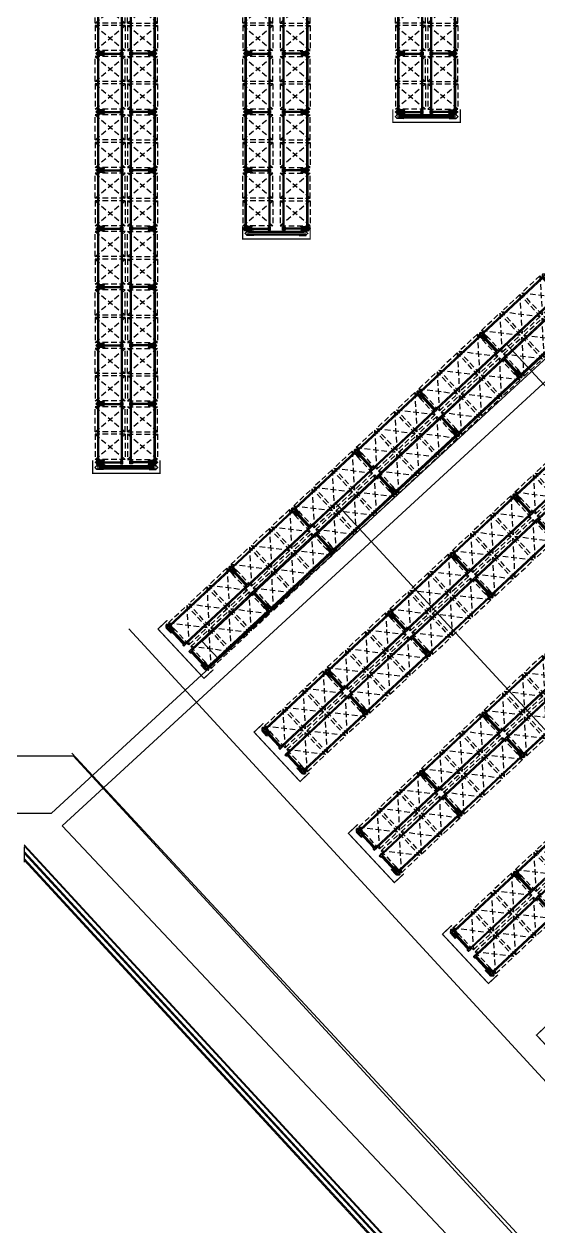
# Model space of a CAD drawing. Header units: millimetres. Extents: x 13 to 166, y 58 to 179.
# Drawn here: x 74.04 to 94.6, y 84.66 to 132.69 of the extents above; entities that cross this region are included whole.
import ezdxf

# ---------------------------------------------------------------- set-up
doc = ezdxf.new("R2010")
doc.units = ezdxf.units.MM
for name, pattern in [('12_13_14_SB-E17-AR-A01_A02_A03-A$0$DASHED2', [0.375, 0.25, -0.125]), ('DASHED', [817.52, 545.02, -272.5]), ('IRI-OCASA-Layout R 9$0$HIDDEN', [0.375, 0.25, -0.125])]:
    doc.linetypes.add(name, pattern=pattern)
doc.layers.add('Rack Mecalux 3300mm (MVA-VLZ)', color=5, linetype='Continuous')
doc.layers.add('Rack Tecnorack 2300 mm Munster', color=1, linetype='Continuous')

# ---------------------------------------------------------------- blocks, each defined once
blk = doc.blocks.new('Rack 2300mm')
at = {"color": 253, "linetype": '12_13_14_SB-E17-AR-A01_A02_A03-A$0$DASHED2', "ltscale": 0.9}
for p, q in [((3091.030463, 1795.733714), (3090.030463, 1795.733714)), ((3090.030463, 1794.533714), (3091.030463, 1795.733714)), ((3091.030463, 1794.533714), (3090.030463, 1795.733714)), ((3090.030463, 1795.733714), (3090.030463, 1794.533714)), ((3091.030463, 1795.733714), (3091.030463, 1794.533714)), ((3091.131355, 1795.733714), (3091.131355, 1794.533714)), ((3091.131355, 1795.733714), (3092.131355, 1795.733714)), ((3092.131355, 1794.533714), (3091.131355, 1795.733714)), ((3091.131355, 1794.533714), (3092.131355, 1795.733714)), ((3092.131355, 1795.733714), (3092.131355, 1794.533714)), ((3091.030463, 1794.533714), (3090.030463, 1794.533714)), ((3091.131355, 1794.533714), (3092.131355, 1794.533714))]:
    blk.add_line(p, q, dxfattribs=at)
at = {"color": 252}
for p, q in [((3089.894409, 1794.685928), (3089.894409, 1795.581501)), ((3089.914409, 1794.685928), (3089.914409, 1795.581501)), ((3089.934409, 1795.567108), (3089.914409, 1795.567108)), ((3089.934409, 1794.685928), (3089.934409, 1795.581501)), ((3092.199909, 1795.632714), (3089.961909, 1795.632714)), ((3092.194909, 1795.587714), (3089.966909, 1795.587714)), ((3092.227409, 1794.685928), (3092.227409, 1795.581501)), ((3092.247409, 1794.685928), (3092.247409, 1795.581501)), ((3092.247409, 1795.567108), (3092.267409, 1795.567108)), ((3092.267409, 1794.685928), (3092.267409, 1795.581501)), ((3089.914409, 1794.700321), (3089.894409, 1794.700321)), ((3092.227409, 1794.700321), (3092.247409, 1794.700321)), ((3092.199909, 1794.634714), (3089.961909, 1794.634714)), ((3092.194909, 1794.679714), (3089.966909, 1794.679714))]:
    blk.add_line(p, q, dxfattribs=at)
for points in [[(3089.894409, 1795.542714), (3089.854409, 1795.542714), (3089.854409, 1795.642714), (3089.974409, 1795.642714), (3089.974409, 1795.542714), (3089.934409, 1795.542714)], [(3092.267409, 1795.542714), (3092.307409, 1795.542714), (3092.307409, 1795.642714), (3092.187409, 1795.642714), (3092.187409, 1795.542714), (3092.227409, 1795.542714)], [(3089.914409, 1795.581501), (3089.894409, 1795.581501)], [(3089.914409, 1795.581501), (3089.934409, 1795.581501)], [(3092.247409, 1795.581501), (3092.227409, 1795.581501)], [(3092.247409, 1795.581501), (3092.267409, 1795.581501)], [(3089.894409, 1794.724714), (3089.854409, 1794.724714), (3089.854409, 1794.624714), (3089.974409, 1794.624714), (3089.974409, 1794.724714), (3089.934409, 1794.724714)], [(3089.914409, 1794.685928), (3089.894409, 1794.685928)], [(3089.914409, 1794.685928), (3089.934409, 1794.685928)], [(3092.267409, 1794.724714), (3092.307409, 1794.724714), (3092.307409, 1794.624714), (3092.187409, 1794.624714), (3092.187409, 1794.724714), (3092.227409, 1794.724714)], [(3092.247409, 1794.685928), (3092.227409, 1794.685928)], [(3092.247409, 1794.685928), (3092.267409, 1794.685928)]]:
    blk.add_lwpolyline(points, dxfattribs=at)
for points in [[(3089.870749, 1795.572714), (3089.875079, 1795.570214), (3089.875079, 1795.565214), (3089.870749, 1795.562714), (3089.866419, 1795.565214), (3089.866419, 1795.570214)], [(3089.958069, 1795.562714), (3089.9624, 1795.565214), (3089.9624, 1795.570214), (3089.958069, 1795.572714), (3089.953739, 1795.570214), (3089.953739, 1795.565214)], [(3092.203749, 1795.562714), (3092.199419, 1795.565214), (3092.199419, 1795.570214), (3092.203749, 1795.572714), (3092.208079, 1795.570214), (3092.208079, 1795.565214)], [(3092.291069, 1795.572714), (3092.286739, 1795.570214), (3092.286739, 1795.565214), (3092.291069, 1795.562714), (3092.2954, 1795.565214), (3092.2954, 1795.570214)], [(3089.870749, 1794.694714), (3089.875079, 1794.697214), (3089.875079, 1794.702214), (3089.870749, 1794.704714), (3089.866419, 1794.702214), (3089.866419, 1794.697214)], [(3089.958069, 1794.704714), (3089.9624, 1794.702214), (3089.9624, 1794.697214), (3089.958069, 1794.694714), (3089.953739, 1794.697214), (3089.953739, 1794.702214)], [(3092.203749, 1794.704714), (3092.199419, 1794.702214), (3092.199419, 1794.697214), (3092.203749, 1794.694714), (3092.208079, 1794.697214), (3092.208079, 1794.702214)], [(3092.291069, 1794.694714), (3092.286739, 1794.697214), (3092.286739, 1794.702214), (3092.291069, 1794.704714), (3092.2954, 1794.702214), (3092.2954, 1794.697214)]]:
    blk.add_lwpolyline(points, close=True, dxfattribs=at)
at = {"color": 252, "lineweight": 30}
for points in [[(3089.935696, 1795.551501), (3089.935696, 1795.57943, -0.198912), (3089.93716, 1795.582966), (3089.955445, 1795.60125, 0.198912), (3089.956909, 1795.604785), (3089.956909, 1795.627714, 0.414214), (3089.951909, 1795.632714), (3089.876909, 1795.632714, 0.414214), (3089.871909, 1795.627714), (3089.871909, 1795.604785, 0.198912), (3089.873374, 1795.60125), (3089.891658, 1795.582966, -0.198912), (3089.893122, 1795.57943), (3089.893122, 1795.551501)], [(3092.226122, 1795.551501), (3092.226122, 1795.57943, 0.198912), (3092.224658, 1795.582966), (3092.206374, 1795.60125, -0.198912), (3092.204909, 1795.604785), (3092.204909, 1795.627714, -0.414214), (3092.209909, 1795.632714), (3092.284909, 1795.632714, -0.414214), (3092.289909, 1795.627714), (3092.289909, 1795.604785, -0.198912), (3092.288445, 1795.60125), (3092.27016, 1795.582966, 0.198912), (3092.268696, 1795.57943), (3092.268696, 1795.551501)], [(3089.935696, 1794.715928), (3089.935696, 1794.687999, 0.198912), (3089.93716, 1794.684463), (3089.955445, 1794.666179, -0.198912), (3089.956909, 1794.662643), (3089.956909, 1794.639714, -0.414214), (3089.951909, 1794.634714), (3089.876909, 1794.634714, -0.414214), (3089.871909, 1794.639714), (3089.871909, 1794.662643, -0.198912), (3089.873374, 1794.666179), (3089.891658, 1794.684463, 0.198912), (3089.893122, 1794.687999), (3089.893122, 1794.715928)], [(3092.226122, 1794.715928), (3092.226122, 1794.687999, -0.198912), (3092.224658, 1794.684463), (3092.206374, 1794.666179, 0.198912), (3092.204909, 1794.662643), (3092.204909, 1794.639714, 0.414214), (3092.209909, 1794.634714), (3092.284909, 1794.634714, 0.414214), (3092.289909, 1794.639714), (3092.289909, 1794.662643, 0.198912), (3092.288445, 1794.666179), (3092.27016, 1794.684463, -0.198912), (3092.268696, 1794.687999), (3092.268696, 1794.715928)]]:
    blk.add_lwpolyline(points, format="xyb", dxfattribs=at)
at = {"color": 252}
for points in [[(3089.951909, 1795.632714), (3089.961909, 1795.632714, -0.414214), (3089.966909, 1795.627714), (3089.966909, 1795.582714)], [(3092.209909, 1795.632714), (3092.199909, 1795.632714, 0.414214), (3092.194909, 1795.627714), (3092.194909, 1795.582714)], [(3089.951909, 1794.634714), (3089.961909, 1794.634714, 0.414214), (3089.966909, 1794.639714), (3089.966909, 1794.684714)], [(3092.209909, 1794.634714), (3092.199909, 1794.634714, -0.414214), (3092.194909, 1794.639714), (3092.194909, 1794.684714)]]:
    blk.add_lwpolyline(points, format="xyb", dxfattribs=at)
at = {"color": 252, "ltscale": 5}
blk.add_lwpolyline([(3092.252823, 1794.684714), (3092.241995, 1794.684714)], dxfattribs=at)
at = {"color": 252}
for centre in [(3089.870749, 1795.567714), (3089.958069, 1795.567714), (3092.203749, 1795.567714), (3092.291069, 1795.567714), (3089.870749, 1794.699714), (3089.958069, 1794.699714), (3092.203749, 1794.699714), (3092.291069, 1794.699714)]:
    blk.add_circle(centre, 0.00634, dxfattribs=at)
at = {"layer": 'Defpoints', "color": 252}
for points in [[(3089.85077, 1794.659714), (3089.85077, 1794.843873), (3089.84077, 1794.904714), (3089.83077, 1794.904714), (3089.83077, 1794.624714), (3089.85077, 1794.624714)], [(3089.978049, 1794.659714), (3089.978049, 1794.843873), (3089.988049, 1794.904714), (3089.998049, 1794.904714), (3089.998049, 1794.624714), (3089.978049, 1794.624714)], [(3092.18377, 1794.659714), (3092.18377, 1794.843873), (3092.17377, 1794.904714), (3092.16377, 1794.904714), (3092.16377, 1794.624714), (3092.18377, 1794.624714)], [(3092.311049, 1794.659714), (3092.311049, 1794.843873), (3092.321049, 1794.904714), (3092.331049, 1794.904714), (3092.331049, 1794.624714), (3092.311049, 1794.624714)]]:
    blk.add_lwpolyline(points, dxfattribs=at)
at = {"layer": 'Defpoints', "color": 252, "lineweight": 30, "ltscale": 5}
for points in [[(3089.85077, 1794.659714), (3089.85077, 1794.624714), (3089.914409, 1794.561075), (3089.978049, 1794.624714), (3089.978049, 1794.659714)], [(3092.18377, 1794.659714), (3092.18377, 1794.624714), (3092.247409, 1794.561075), (3092.311049, 1794.624714), (3092.311049, 1794.659714)]]:
    blk.add_lwpolyline(points, dxfattribs=at)
blk = doc.blocks.new('Rack 3300mm Sistema Mecalux REFORZADO 100mm')
at = {"color": 252}
for p, q in [((2137.489959, 1281.825612), (2137.489959, 1281.880612)), ((2137.494959, 1281.885612), (2137.639359, 1281.885612)), ((2137.517159, 1281.805612), (2137.509959, 1281.805612)), ((2137.624359, 1281.805612), (2137.617159, 1281.805612)), ((2140.938359, 1281.881862), (2137.620359, 1281.881862)), ((2140.929359, 1281.836862), (2137.629359, 1281.836862)), ((2137.644359, 1281.880612), (2137.644359, 1281.825612)), ((2140.914359, 1281.880612), (2140.914359, 1281.825612)), ((2141.063759, 1281.885612), (2140.919359, 1281.885612)), ((2140.934359, 1281.805612), (2140.941559, 1281.805612)), ((2141.041559, 1281.805612), (2141.048759, 1281.805612)), ((2141.068759, 1281.825612), (2141.068759, 1281.880612)), ((2137.530331, 1281.75047), (2137.567135, 1281.75047)), ((2141.028386, 1281.75047), (2140.991583, 1281.75047)), ((2137.489959, 1280.940112), (2137.489959, 1280.885112)), ((2137.494959, 1280.880112), (2137.639359, 1280.880112)), ((2137.517159, 1280.960112), (2137.509959, 1280.960112)), ((2137.603986, 1281.015253), (2137.567183, 1281.015253)), ((2137.624359, 1280.960112), (2137.617159, 1280.960112)), ((2140.938359, 1280.883862), (2137.620359, 1280.883862)), ((2140.929359, 1280.928862), (2137.629359, 1280.928862)), ((2137.644359, 1280.885112), (2137.644359, 1280.940112)), ((2140.914359, 1280.885112), (2140.914359, 1280.940112)), ((2141.063759, 1280.880112), (2140.919359, 1280.880112)), ((2140.934359, 1280.960112), (2140.941559, 1280.960112)), ((2140.954731, 1281.015253), (2140.991535, 1281.015253)), ((2141.041559, 1280.960112), (2141.048759, 1280.960112)), ((2141.068759, 1280.940112), (2141.068759, 1280.885112))]:
    blk.add_line(p, q, dxfattribs=at)
at = {"color": 252, "lineweight": 30}
for p, q in [((2137.517159, 1281.859103), (2137.517159, 1281.878539)), ((2137.517159, 1281.791319), (2137.517159, 1281.810754)), ((2137.528829, 1281.845578), (2137.518661, 1281.85553)), ((2137.528829, 1281.777793), (2137.518661, 1281.787746)), ((2137.527409, 1281.882289), (2137.520909, 1281.882289)), ((2137.527409, 1281.814504), (2137.520909, 1281.814504)), ((2137.526581, 1281.814504), (2137.521301, 1281.814504)), ((2137.549812, 1281.882289), (2137.527409, 1281.882289)), ((2137.549812, 1281.814504), (2137.527409, 1281.814504)), ((2137.530331, 1281.836539), (2137.530331, 1281.842004)), ((2137.530331, 1281.828539), (2137.530331, 1281.836539)), ((2137.530331, 1281.828539), (2137.530331, 1281.818254)), ((2137.543909, 1281.882289), (2137.550267, 1281.882289)), ((2137.543909, 1281.814504), (2137.550267, 1281.814504)), ((2137.576883, 1281.879562), (2137.557435, 1281.879562)), ((2137.576883, 1281.811778), (2137.557435, 1281.811778)), ((2137.584506, 1281.882289), (2137.606909, 1281.882289)), ((2137.584506, 1281.814504), (2137.606909, 1281.814504)), ((2137.603986, 1281.836539), (2137.603986, 1281.842004)), ((2137.603986, 1281.828539), (2137.603986, 1281.836539)), ((2137.603986, 1281.828539), (2137.603986, 1281.818254)), ((2137.605489, 1281.845578), (2137.615656, 1281.85553)), ((2137.605489, 1281.777793), (2137.615656, 1281.787746)), ((2137.606909, 1281.882289), (2137.613409, 1281.882289)), ((2137.606909, 1281.814504), (2137.613409, 1281.814504)), ((2137.607736, 1281.814504), (2137.613017, 1281.814504)), ((2137.617159, 1281.859103), (2137.617159, 1281.878539)), ((2137.617159, 1281.791319), (2137.617159, 1281.810754)), ((2140.941559, 1281.859103), (2140.941559, 1281.878539)), ((2140.941559, 1281.791319), (2140.941559, 1281.810754)), ((2140.953229, 1281.845578), (2140.943061, 1281.85553)), ((2140.953229, 1281.777793), (2140.943061, 1281.787746)), ((2140.951809, 1281.882289), (2140.945309, 1281.882289)), ((2140.951809, 1281.814504), (2140.945309, 1281.814504)), ((2140.950981, 1281.814504), (2140.945701, 1281.814504)), ((2140.974212, 1281.882289), (2140.951809, 1281.882289)), ((2140.974212, 1281.814504), (2140.951809, 1281.814504)), ((2140.954731, 1281.836539), (2140.954731, 1281.842004)), ((2140.954731, 1281.828539), (2140.954731, 1281.836539)), ((2140.954731, 1281.828539), (2140.954731, 1281.818254)), ((2140.981835, 1281.879562), (2141.001283, 1281.879562)), ((2140.981835, 1281.811778), (2141.001283, 1281.811778)), ((2141.014809, 1281.882289), (2141.008451, 1281.882289)), ((2141.014809, 1281.814504), (2141.008451, 1281.814504)), ((2141.008906, 1281.882289), (2141.031309, 1281.882289)), ((2141.008906, 1281.814504), (2141.031309, 1281.814504)), ((2141.028386, 1281.836539), (2141.028386, 1281.842004)), ((2141.028386, 1281.828539), (2141.028386, 1281.836539)), ((2141.028386, 1281.828539), (2141.028386, 1281.818254)), ((2141.029889, 1281.845578), (2141.040056, 1281.85553)), ((2141.029889, 1281.777793), (2141.040056, 1281.787746)), ((2141.031309, 1281.882289), (2141.037809, 1281.882289)), ((2141.031309, 1281.814504), (2141.037809, 1281.814504)), ((2141.032136, 1281.814504), (2141.037417, 1281.814504)), ((2141.041559, 1281.859103), (2141.041559, 1281.878539)), ((2141.041559, 1281.791319), (2141.041559, 1281.810754)), ((2137.526581, 1281.74672), (2137.521301, 1281.74672)), ((2137.530331, 1281.768754), (2137.530331, 1281.77422)), ((2137.530331, 1281.760754), (2137.530331, 1281.768754)), ((2137.530331, 1281.760754), (2137.530331, 1281.75047)), ((2137.603986, 1281.768754), (2137.603986, 1281.77422)), ((2137.603986, 1281.760754), (2137.603986, 1281.768754)), ((2137.603986, 1281.760754), (2137.603986, 1281.75047)), ((2137.607736, 1281.74672), (2137.613017, 1281.74672)), ((2140.950981, 1281.74672), (2140.945701, 1281.74672)), ((2140.954731, 1281.768754), (2140.954731, 1281.77422)), ((2140.954731, 1281.760754), (2140.954731, 1281.768754)), ((2140.954731, 1281.760754), (2140.954731, 1281.75047)), ((2141.028386, 1281.768754), (2141.028386, 1281.77422)), ((2141.028386, 1281.760754), (2141.028386, 1281.768754)), ((2141.028386, 1281.760754), (2141.028386, 1281.75047)), ((2141.032136, 1281.74672), (2141.037417, 1281.74672)), ((2137.517159, 1280.974404), (2137.517159, 1280.954969)), ((2137.517159, 1280.90662), (2137.517159, 1280.887184)), ((2137.528829, 1280.98793), (2137.518661, 1280.977977)), ((2137.528829, 1280.920146), (2137.518661, 1280.910193)), ((2137.527409, 1280.951219), (2137.520909, 1280.951219)), ((2137.527409, 1280.883434), (2137.520909, 1280.883434)), ((2137.526581, 1281.019003), (2137.521301, 1281.019003)), ((2137.526581, 1280.951219), (2137.521301, 1280.951219)), ((2137.549812, 1280.951219), (2137.527409, 1280.951219)), ((2137.549812, 1280.883434), (2137.527409, 1280.883434)), ((2137.530331, 1281.004969), (2137.530331, 1281.015253)), ((2137.530331, 1281.004969), (2137.530331, 1280.996969)), ((2137.530331, 1280.996969), (2137.530331, 1280.991503)), ((2137.530331, 1280.937184), (2137.530331, 1280.947469)), ((2137.530331, 1280.937184), (2137.530331, 1280.929184)), ((2137.530331, 1280.929184), (2137.530331, 1280.923719)), ((2137.543909, 1280.951219), (2137.550267, 1280.951219)), ((2137.543909, 1280.883434), (2137.550267, 1280.883434)), ((2137.576883, 1280.953945), (2137.557435, 1280.953945)), ((2137.576883, 1280.886161), (2137.557435, 1280.886161)), ((2137.584506, 1280.951219), (2137.606909, 1280.951219)), ((2137.584506, 1280.883434), (2137.606909, 1280.883434)), ((2137.603986, 1281.004969), (2137.603986, 1281.015253)), ((2137.603986, 1281.004969), (2137.603986, 1280.996969)), ((2137.603986, 1280.996969), (2137.603986, 1280.991503)), ((2137.603986, 1280.937184), (2137.603986, 1280.947469)), ((2137.603986, 1280.937184), (2137.603986, 1280.929184)), ((2137.603986, 1280.929184), (2137.603986, 1280.923719)), ((2137.605489, 1280.98793), (2137.615656, 1280.977977)), ((2137.605489, 1280.920146), (2137.615656, 1280.910193)), ((2137.606909, 1280.951219), (2137.613409, 1280.951219)), ((2137.606909, 1280.883434), (2137.613409, 1280.883434)), ((2137.607736, 1281.019003), (2137.613017, 1281.019003)), ((2137.607736, 1280.951219), (2137.613017, 1280.951219)), ((2137.617159, 1280.974404), (2137.617159, 1280.954969)), ((2137.617159, 1280.90662), (2137.617159, 1280.887184)), ((2140.941559, 1280.974404), (2140.941559, 1280.954969)), ((2140.941559, 1280.90662), (2140.941559, 1280.887184)), ((2140.953229, 1280.98793), (2140.943061, 1280.977977)), ((2140.953229, 1280.920146), (2140.943061, 1280.910193)), ((2140.951809, 1280.951219), (2140.945309, 1280.951219)), ((2140.951809, 1280.883434), (2140.945309, 1280.883434)), ((2140.950981, 1281.019003), (2140.945701, 1281.019003)), ((2140.950981, 1280.951219), (2140.945701, 1280.951219)), ((2140.974212, 1280.951219), (2140.951809, 1280.951219)), ((2140.974212, 1280.883434), (2140.951809, 1280.883434)), ((2140.954731, 1281.004969), (2140.954731, 1281.015253)), ((2140.954731, 1281.004969), (2140.954731, 1280.996969)), ((2140.954731, 1280.996969), (2140.954731, 1280.991503)), ((2140.954731, 1280.937184), (2140.954731, 1280.947469)), ((2140.954731, 1280.937184), (2140.954731, 1280.929184)), ((2140.954731, 1280.929184), (2140.954731, 1280.923719)), ((2140.981835, 1280.953945), (2141.001283, 1280.953945)), ((2140.981835, 1280.886161), (2141.001283, 1280.886161)), ((2141.014809, 1280.951219), (2141.008451, 1280.951219)), ((2141.014809, 1280.883434), (2141.008451, 1280.883434)), ((2141.008906, 1280.951219), (2141.031309, 1280.951219)), ((2141.008906, 1280.883434), (2141.031309, 1280.883434)), ((2141.028386, 1281.004969), (2141.028386, 1281.015253)), ((2141.028386, 1281.004969), (2141.028386, 1280.996969)), ((2141.028386, 1280.996969), (2141.028386, 1280.991503)), ((2141.028386, 1280.937184), (2141.028386, 1280.947469)), ((2141.028386, 1280.937184), (2141.028386, 1280.929184)), ((2141.028386, 1280.929184), (2141.028386, 1280.923719)), ((2141.029889, 1280.98793), (2141.040056, 1280.977977)), ((2141.029889, 1280.920146), (2141.040056, 1280.910193)), ((2141.031309, 1280.951219), (2141.037809, 1280.951219)), ((2141.031309, 1280.883434), (2141.037809, 1280.883434)), ((2141.032136, 1281.019003), (2141.037417, 1281.019003)), ((2141.032136, 1280.951219), (2141.037417, 1280.951219)), ((2141.041559, 1280.974404), (2141.041559, 1280.954969)), ((2141.041559, 1280.90662), (2141.041559, 1280.887184))]:
    blk.add_line(p, q, dxfattribs=at)
at = {"color": 253, "linetype": '12_13_14_SB-E17-AR-A01_A02_A03-A$0$DASHED2', "ltscale": 0.9}
for p, q in [((2137.679359, 1281.982862), (2137.679359, 1280.782862)), ((2137.679359, 1281.982862), (2138.679359, 1281.982862)), ((2138.679359, 1280.782862), (2137.679359, 1281.982862)), ((2137.679359, 1280.782862), (2138.679359, 1281.982862)), ((2138.679359, 1281.982862), (2138.679359, 1280.782862)), ((2138.779359, 1281.982862), (2138.779359, 1280.782862)), ((2138.779359, 1281.982862), (2139.779359, 1281.982862)), ((2139.779359, 1280.782862), (2138.779359, 1281.982862)), ((2138.779359, 1280.782862), (2139.779359, 1281.982862)), ((2139.779359, 1281.982862), (2139.779359, 1280.782862)), ((2140.879359, 1281.982862), (2139.879359, 1281.982862)), ((2139.879359, 1281.982862), (2139.879359, 1280.782862)), ((2139.879359, 1280.782862), (2140.879359, 1281.982862)), ((2140.879359, 1280.782862), (2139.879359, 1281.982862)), ((2140.879359, 1281.982862), (2140.879359, 1280.782862)), ((2137.679359, 1280.782862), (2138.679359, 1280.782862)), ((2138.779359, 1280.782862), (2139.779359, 1280.782862)), ((2140.879359, 1280.782862), (2139.879359, 1280.782862))]:
    blk.add_line(p, q, dxfattribs=at)
at = {"color": 252}
for points in [[(2137.504959, 1281.845612), (2137.509289, 1281.843112), (2137.509289, 1281.838112), (2137.504959, 1281.835612), (2137.500629, 1281.838112), (2137.500629, 1281.843112)], [(2137.629359, 1281.845612), (2137.625029, 1281.843112), (2137.625029, 1281.838112), (2137.629359, 1281.835612), (2137.633689, 1281.838112), (2137.633689, 1281.843112)], [(2140.929359, 1281.845612), (2140.933689, 1281.843112), (2140.933689, 1281.838112), (2140.929359, 1281.835612), (2140.925029, 1281.838112), (2140.925029, 1281.843112)], [(2141.053759, 1281.845612), (2141.049429, 1281.843112), (2141.049429, 1281.838112), (2141.053759, 1281.835612), (2141.058089, 1281.838112), (2141.058089, 1281.843112)], [(2137.530331, 1281.77422), (2137.567135, 1281.77422), (2137.567135, 1280.991448), (2137.530331, 1280.991503)], [(2137.603986, 1281.77422), (2137.567135, 1281.77422), (2137.567135, 1280.991448), (2137.603986, 1280.991503)], [(2140.954731, 1281.77422), (2140.991583, 1281.77422), (2140.991583, 1280.991448), (2140.954731, 1280.991503)], [(2141.028386, 1281.77422), (2140.991583, 1281.77422), (2140.991583, 1280.991448), (2141.028386, 1280.991503)], [(2137.504959, 1280.920112), (2137.509289, 1280.922612), (2137.509289, 1280.927612), (2137.504959, 1280.930112), (2137.500629, 1280.927612), (2137.500629, 1280.922612)], [(2137.629359, 1280.920112), (2137.625029, 1280.922612), (2137.625029, 1280.927612), (2137.629359, 1280.930112), (2137.633689, 1280.927612), (2137.633689, 1280.922612)], [(2140.929359, 1280.920112), (2140.933689, 1280.922612), (2140.933689, 1280.927612), (2140.929359, 1280.930112), (2140.925029, 1280.927612), (2140.925029, 1280.922612)], [(2141.053759, 1280.920112), (2141.049429, 1280.922612), (2141.049429, 1280.927612), (2141.053759, 1280.930112), (2141.058089, 1280.927612), (2141.058089, 1280.922612)]]:
    blk.add_lwpolyline(points, close=True, dxfattribs=at)
for points in [[(2137.614359, 1281.881862), (2137.624359, 1281.881862, -0.414214), (2137.629359, 1281.876862), (2137.629359, 1281.831862)], [(2137.614359, 1281.881862), (2137.624359, 1281.881862, -0.414214), (2137.629359, 1281.876862), (2137.629359, 1281.831862)], [(2140.944359, 1281.881862), (2140.934359, 1281.881862, 0.414214), (2140.929359, 1281.876862), (2140.929359, 1281.831862)], [(2140.944359, 1281.881862), (2140.934359, 1281.881862, 0.414214), (2140.929359, 1281.876862), (2140.929359, 1281.831862)], [(2137.614359, 1280.883862), (2137.624359, 1280.883862, 0.414214), (2137.629359, 1280.888862), (2137.629359, 1280.933862)], [(2137.614359, 1280.883862), (2137.624359, 1280.883862, 0.414214), (2137.629359, 1280.888862), (2137.629359, 1280.933862)], [(2140.944359, 1280.883862), (2140.934359, 1280.883862, -0.414214), (2140.929359, 1280.888862), (2140.929359, 1280.933862)], [(2140.944359, 1280.883862), (2140.934359, 1280.883862, -0.414214), (2140.929359, 1280.888862), (2140.929359, 1280.933862)]]:
    blk.add_lwpolyline(points, format="xyb", dxfattribs=at)
for centre in [(2137.504959, 1281.840612), (2137.629359, 1281.840612), (2140.929359, 1281.840612), (2141.053759, 1281.840612), (2137.504959, 1280.925112), (2137.629359, 1280.925112), (2140.929359, 1280.925112), (2141.053759, 1280.925112)]:
    blk.add_circle(centre, 0.00634, dxfattribs=at)
for centre, radius, start, end in [((2137.494959, 1281.880612), 0.005, 90, 180), ((2137.509959, 1281.825612), 0.02, 180, 270), ((2137.624359, 1281.825612), 0.02, 270, 0), ((2137.639359, 1281.880612), 0.005, 0, 90), ((2140.919359, 1281.880612), 0.005, 90, 180), ((2140.934359, 1281.825612), 0.02, 180, 270), ((2141.048759, 1281.825612), 0.02, 270, 0), ((2141.063759, 1281.880612), 0.005, 0, 90), ((2137.509959, 1280.940112), 0.02, 90, 180), ((2137.494959, 1280.885112), 0.005, 180, 270), ((2137.624359, 1280.940112), 0.02, 0, 90), ((2137.639359, 1280.885112), 0.005, 270, 0), ((2140.934359, 1280.940112), 0.02, 90, 180), ((2140.919359, 1280.885112), 0.005, 180, 270), ((2141.048759, 1280.940112), 0.02, 0, 90), ((2141.063759, 1280.885112), 0.005, 270, 0)]:
    blk.add_arc(centre, radius, start, end, dxfattribs=at)
at = {"color": 252, "lineweight": 30}
for centre, radius, start, end in [((2137.520909, 1281.878539), 0.00375, 90, 180), ((2137.522159, 1281.859103), 0.005, 180, 225.612866), ((2137.520909, 1281.810754), 0.00375, 90, 180), ((2137.522159, 1281.791319), 0.005, 180, 225.612866), ((2137.526581, 1281.818254), 0.00375, 270, 360), ((2137.525331, 1281.842004), 0.005, 0, 45.612866), ((2137.549771, 1281.873766), 0.008522, 51.41193, 89.722789), ((2137.549771, 1281.805982), 0.008522, 51.41193, 89.722789), ((2137.557435, 1281.883312), 0.00375, 225, 270.368448), ((2137.557435, 1281.815528), 0.00375, 225, 270.368448), ((2137.576883, 1281.883312), 0.00375, 269.631552, 315), ((2137.576883, 1281.815528), 0.00375, 269.631552, 315), ((2137.584547, 1281.873766), 0.008522, 90.277211, 128.58807), ((2137.584547, 1281.805982), 0.008522, 90.277211, 128.58807), ((2137.608986, 1281.842004), 0.005, 134.387134, 180), ((2137.607736, 1281.818254), 0.00375, 180, 270), ((2137.613409, 1281.878539), 0.00375, 0, 90), ((2137.613409, 1281.810754), 0.00375, 0, 90), ((2137.612159, 1281.859103), 0.005, 314.387134, 0), ((2137.612159, 1281.791319), 0.005, 314.387134, 0), ((2140.945309, 1281.878539), 0.00375, 90, 180), ((2140.946559, 1281.859103), 0.005, 180, 225.612866), ((2140.945309, 1281.810754), 0.00375, 90, 180), ((2140.946559, 1281.791319), 0.005, 180, 225.612866), ((2140.950981, 1281.818254), 0.00375, 270, 360), ((2140.949731, 1281.842004), 0.005, 0, 45.612866), ((2140.974171, 1281.873766), 0.008522, 51.41193, 89.722789), ((2140.974171, 1281.805982), 0.008522, 51.41193, 89.722789), ((2140.981835, 1281.883312), 0.00375, 225, 270.368448), ((2140.981835, 1281.815528), 0.00375, 225, 270.368448), ((2141.001283, 1281.883312), 0.00375, 269.631552, 315), ((2141.001283, 1281.815528), 0.00375, 269.631552, 315), ((2141.008947, 1281.873766), 0.008522, 90.277211, 128.58807), ((2141.008947, 1281.805982), 0.008522, 90.277211, 128.58807), ((2141.033386, 1281.842004), 0.005, 134.387134, 180), ((2141.032136, 1281.818254), 0.00375, 180, 270), ((2141.037809, 1281.878539), 0.00375, 0, 90), ((2141.037809, 1281.810754), 0.00375, 0, 90), ((2141.036559, 1281.859103), 0.005, 314.387134, 0), ((2141.036559, 1281.791319), 0.005, 314.387134, 0), ((2137.526581, 1281.75047), 0.00375, 270, 360), ((2137.525331, 1281.77422), 0.005, 0, 45.612866), ((2137.608986, 1281.77422), 0.005, 134.387134, 180), ((2137.607736, 1281.75047), 0.00375, 180, 270), ((2140.950981, 1281.75047), 0.00375, 270, 360), ((2140.949731, 1281.77422), 0.005, 0, 45.612866), ((2141.033386, 1281.77422), 0.005, 134.387134, 180), ((2141.032136, 1281.75047), 0.00375, 180, 270), ((2137.522159, 1280.974404), 0.005, 134.387134, 180), ((2137.520909, 1280.954969), 0.00375, 180, 270), ((2137.522159, 1280.90662), 0.005, 134.387134, 180), ((2137.520909, 1280.887184), 0.00375, 180, 270), ((2137.526581, 1281.015253), 0.00375, 0, 90), ((2137.526581, 1280.947469), 0.00375, 0, 90), ((2137.525331, 1280.991503), 0.005, 314.387134, 360), ((2137.525331, 1280.923719), 0.005, 314.387134, 360), ((2137.549771, 1280.959741), 0.008522, 270.277211, 308.58807), ((2137.549771, 1280.891957), 0.008522, 270.277211, 308.58807), ((2137.557435, 1280.950195), 0.00375, 89.631552, 135), ((2137.557435, 1280.882411), 0.00375, 89.631552, 135), ((2137.576883, 1280.950195), 0.00375, 45, 90.368448), ((2137.576883, 1280.882411), 0.00375, 45, 90.368448), ((2137.584547, 1280.959741), 0.008522, 231.41193, 269.722789), ((2137.584547, 1280.891957), 0.008522, 231.41193, 269.722789), ((2137.607736, 1281.015253), 0.00375, 90, 180), ((2137.608986, 1280.991503), 0.005, 180, 225.612866), ((2137.607736, 1280.947469), 0.00375, 90, 180), ((2137.608986, 1280.923719), 0.005, 180, 225.612866), ((2137.613409, 1280.954969), 0.00375, 270, 0), ((2137.613409, 1280.887184), 0.00375, 270, 0), ((2137.612159, 1280.974404), 0.005, 0, 45.612866), ((2137.612159, 1280.90662), 0.005, 0, 45.612866), ((2140.946559, 1280.974404), 0.005, 134.387134, 180), ((2140.945309, 1280.954969), 0.00375, 180, 270), ((2140.946559, 1280.90662), 0.005, 134.387134, 180), ((2140.945309, 1280.887184), 0.00375, 180, 270), ((2140.950981, 1281.015253), 0.00375, 0, 90), ((2140.950981, 1280.947469), 0.00375, 0, 90), ((2140.949731, 1280.991503), 0.005, 314.387134, 360), ((2140.949731, 1280.923719), 0.005, 314.387134, 360), ((2140.974171, 1280.959741), 0.008522, 270.277211, 308.58807), ((2140.974171, 1280.891957), 0.008522, 270.277211, 308.58807), ((2140.981835, 1280.950195), 0.00375, 89.631552, 135), ((2140.981835, 1280.882411), 0.00375, 89.631552, 135), ((2141.001283, 1280.950195), 0.00375, 45, 90.368448), ((2141.001283, 1280.882411), 0.00375, 45, 90.368448), ((2141.008947, 1280.959741), 0.008522, 231.41193, 269.722789), ((2141.008947, 1280.891957), 0.008522, 231.41193, 269.722789), ((2141.032136, 1281.015253), 0.00375, 90, 180), ((2141.033386, 1280.991503), 0.005, 180, 225.612866), ((2141.032136, 1280.947469), 0.00375, 90, 180), ((2141.033386, 1280.923719), 0.005, 180, 225.612866), ((2141.037809, 1280.954969), 0.00375, 270, 0), ((2141.037809, 1280.887184), 0.00375, 270, 0), ((2141.036559, 1280.974404), 0.005, 0, 45.612866), ((2141.036559, 1280.90662), 0.005, 0, 45.612866)]:
    blk.add_arc(centre, radius, start, end, dxfattribs=at)
at = {"layer": 'Defpoints', "color": 252}
for points in [[(2137.487455, 1280.915225), (2137.487455, 1281.099384), (2137.477455, 1281.160225), (2137.467455, 1281.160225), (2137.467455, 1280.880225), (2137.487455, 1280.880225)], [(2137.646862, 1280.915225), (2137.646862, 1281.099384), (2137.656862, 1281.160225), (2137.666862, 1281.160225), (2137.666862, 1280.880225), (2137.646862, 1280.880225)], [(2140.911855, 1280.915225), (2140.911855, 1281.099384), (2140.901855, 1281.160225), (2140.891855, 1281.160225), (2140.891855, 1280.880225), (2140.911855, 1280.880225)], [(2141.071262, 1280.915225), (2141.071262, 1281.099384), (2141.081262, 1281.160225), (2141.091262, 1281.160225), (2141.091262, 1280.880225), (2141.071262, 1280.880225)]]:
    blk.add_lwpolyline(points, dxfattribs=at)
at = {"layer": 'Defpoints', "color": 252, "lineweight": 30, "ltscale": 5}
for points in [[(2137.487341, 1280.918839), (2137.487341, 1280.880339), (2137.553017, 1280.814664, 0.414214), (2137.581301, 1280.814664), (2137.646862, 1280.880225), (2137.646862, 1280.918725)], [(2141.071376, 1280.918839), (2141.071376, 1280.880339), (2141.005701, 1280.814664, -0.414214), (2140.977417, 1280.814664), (2140.911855, 1280.880225), (2140.911855, 1280.918725)]]:
    blk.add_lwpolyline(points, format="xyb", dxfattribs=at)
blk = doc.blocks.new('Proteccion Lateral de Rack (Tecnoracks)')
at = {"color": 252, "ltscale": 5}
for p, q in [((2151.137396, 1302.413824), (2151.136396, 1302.413824)), ((2151.136396, 1302.411824), (2151.137396, 1302.411824)), ((2151.136396, 1302.282545), (2151.137396, 1302.282545)), ((2151.137396, 1302.280545), (2151.136396, 1302.280545)), ((2151.152896, 1302.413824), (2151.151896, 1302.413824)), ((2151.151896, 1302.411824), (2151.152896, 1302.411824)), ((2151.151896, 1302.282545), (2151.152896, 1302.282545)), ((2151.152896, 1302.280545), (2151.151896, 1302.280545)), ((2153.427896, 1302.413824), (2153.428896, 1302.413824)), ((2153.428896, 1302.411824), (2153.427896, 1302.411824)), ((2153.428896, 1302.282545), (2153.427896, 1302.282545)), ((2153.427896, 1302.280545), (2153.428896, 1302.280545)), ((2153.443396, 1302.413824), (2153.444396, 1302.413824)), ((2153.444396, 1302.411824), (2153.443396, 1302.411824)), ((2153.444396, 1302.282545), (2153.443396, 1302.282545)), ((2153.443396, 1302.280545), (2153.444396, 1302.280545))]:
    blk.add_line(p, q, dxfattribs=at)
at = {"color": 252, "linetype": 'Continuous'}
for p, q in [((2151.143183, 1302.342545), (2151.143183, 1302.351824)), ((2151.145183, 1302.347184), (2151.143183, 1302.347184)), ((2151.145183, 1302.351824), (2151.145183, 1302.342545)), ((2153.435609, 1302.351824), (2153.435609, 1302.342545)), ((2153.435609, 1302.347184), (2153.437609, 1302.347184)), ((2153.437609, 1302.342545), (2153.437609, 1302.351824))]:
    blk.add_line(p, q, dxfattribs=at)
at = {"color": 252}
for p, q in [((2153.406154, 1302.415067), (2151.174639, 1302.415067)), ((2153.406154, 1302.279302), (2151.174639, 1302.279302)), ((2153.404396, 1302.375067), (2151.176396, 1302.375067)), ((2153.404396, 1302.319302), (2151.176396, 1302.319302))]:
    blk.add_line(p, q, dxfattribs=at)
for points in [[(2151.136396, 1302.410824), (2151.320554, 1302.410824), (2151.381396, 1302.420824), (2151.381396, 1302.430824), (2151.101396, 1302.430824), (2151.101396, 1302.410925)], [(2153.444396, 1302.410824), (2153.260238, 1302.410824), (2153.199396, 1302.420824), (2153.199396, 1302.430824), (2153.479396, 1302.430824), (2153.479396, 1302.410925)], [(2151.136396, 1302.283545), (2151.320554, 1302.283545), (2151.381396, 1302.273545), (2151.381396, 1302.263545), (2151.101396, 1302.263545), (2151.101396, 1302.283444)], [(2153.444396, 1302.283545), (2153.260238, 1302.283545), (2153.199396, 1302.273545), (2153.199396, 1302.263545), (2153.479396, 1302.263545), (2153.479396, 1302.283444)]]:
    blk.add_lwpolyline(points, dxfattribs=at)
for points in [[(2151.136396, 1302.284545), (2151.105952, 1302.284545, -0.198912), (2151.098881, 1302.287474), (2151.046242, 1302.340113, -0.414214), (2151.046242, 1302.354256), (2151.098881, 1302.406895, -0.198912), (2151.105952, 1302.409824), (2151.136396, 1302.409824), (2151.136396, 1302.411824), (2151.105952, 1302.411824, 0.198912), (2151.097467, 1302.408309), (2151.044828, 1302.35567, 0.414214), (2151.044828, 1302.338699), (2151.097467, 1302.28606, 0.198912), (2151.105952, 1302.282545), (2151.136396, 1302.282545), (2151.136396, 1302.284545)], [(2153.444396, 1302.284545), (2153.47484, 1302.284545, 0.198912), (2153.481911, 1302.287474), (2153.53455, 1302.340113, 0.414214), (2153.53455, 1302.354256), (2153.481911, 1302.406895, 0.198912), (2153.47484, 1302.409824), (2153.444396, 1302.409824), (2153.444396, 1302.411824), (2153.47484, 1302.411824, -0.198912), (2153.483325, 1302.408309), (2153.535965, 1302.35567, -0.414214), (2153.535965, 1302.338699), (2153.483325, 1302.28606, -0.198912), (2153.47484, 1302.282545), (2153.444396, 1302.282545), (2153.444396, 1302.284545)]]:
    blk.add_lwpolyline(points, format="xyb", dxfattribs=at)
at = {"color": 252, "lineweight": 30, "const_width": 0.001}
for points in [[(2151.122896, 1302.413824), (2151.136396, 1302.413824), (2151.136396, 1302.411824), (2151.122896, 1302.411824)], [(2151.122896, 1302.280545), (2151.136396, 1302.280545), (2151.136396, 1302.282545), (2151.122896, 1302.282545)], [(2153.457896, 1302.413824), (2153.444396, 1302.413824), (2153.444396, 1302.411824), (2153.457896, 1302.411824)], [(2153.457896, 1302.280545), (2153.444396, 1302.280545), (2153.444396, 1302.282545), (2153.457896, 1302.282545)]]:
    blk.add_lwpolyline(points, close=True, dxfattribs=at)
at = {"color": 252, "const_width": 0.0005}
for points in [[(2151.129396, 1302.414824), (2151.170396, 1302.414824, -0.414214), (2151.174396, 1302.410824), (2151.174396, 1302.370067), (2151.176396, 1302.370067), (2151.176396, 1302.410824, 0.414214), (2151.170396, 1302.416824), (2151.129396, 1302.416824), (2151.129396, 1302.414824)], [(2151.129396, 1302.279545), (2151.170396, 1302.279545, 0.414214), (2151.174396, 1302.283545), (2151.174396, 1302.324302), (2151.176396, 1302.324302), (2151.176396, 1302.283545, -0.414214), (2151.170396, 1302.277545), (2151.129396, 1302.277545), (2151.129396, 1302.279545)], [(2153.451396, 1302.414824), (2153.410396, 1302.414824, 0.414214), (2153.406396, 1302.410824), (2153.406396, 1302.370067), (2153.404396, 1302.370067), (2153.404396, 1302.410824, -0.414214), (2153.410396, 1302.416824), (2153.451396, 1302.416824), (2153.451396, 1302.414824)], [(2153.451396, 1302.279545), (2153.410396, 1302.279545, -0.414214), (2153.406396, 1302.283545), (2153.406396, 1302.324302), (2153.404396, 1302.324302), (2153.404396, 1302.283545, 0.414214), (2153.410396, 1302.277545), (2153.451396, 1302.277545), (2153.451396, 1302.279545)]]:
    blk.add_lwpolyline(points, format="xyb", dxfattribs=at)
at = {"color": 252}
for points in [[(2151.141892, 1302.407071), (2151.138294, 1302.409446, -0.25198), (2151.137396, 1302.411115), (2151.137396, 1302.414824), (2151.151896, 1302.414824), (2151.151896, 1302.411115, -0.25198), (2151.150998, 1302.409446), (2151.147401, 1302.407071, -0.300283)], [(2151.141892, 1302.287298), (2151.138294, 1302.284923, 0.25198), (2151.137396, 1302.283254), (2151.137396, 1302.279545), (2151.151896, 1302.279545), (2151.151896, 1302.283254, 0.25198), (2151.150998, 1302.284923), (2151.147401, 1302.287298, 0.300283)], [(2153.438901, 1302.407071), (2153.442498, 1302.409446, 0.25198), (2153.443396, 1302.411115), (2153.443396, 1302.414824), (2153.428896, 1302.414824), (2153.428896, 1302.411115, 0.25198), (2153.429794, 1302.409446), (2153.433392, 1302.407071, 0.300283)], [(2153.438901, 1302.287298), (2153.442498, 1302.284923, -0.25198), (2153.443396, 1302.283254), (2153.443396, 1302.279545), (2153.428896, 1302.279545), (2153.428896, 1302.283254, -0.25198), (2153.429794, 1302.284923), (2153.433392, 1302.287298, -0.300283)]]:
    blk.add_lwpolyline(points, format="xyb", close=True, dxfattribs=at)
at = {"color": 252, "lineweight": 30, "const_width": 0.001}
for points in [[(2151.152896, 1302.411824), (2151.152896, 1302.413824), (2151.160396, 1302.413824, -0.414214), (2151.166396, 1302.407824), (2151.166396, 1302.384895, -0.198912), (2151.164639, 1302.380652), (2151.146355, 1302.362368, 0.198912), (2151.145183, 1302.35954), (2151.145183, 1302.351824), (2151.143183, 1302.351824), (2151.143183, 1302.35954, -0.198912), (2151.14494, 1302.363782), (2151.163225, 1302.382067, 0.198912), (2151.164396, 1302.384895), (2151.164396, 1302.407824, 0.414214), (2151.160396, 1302.411824), (2151.152896, 1302.411824)], [(2151.152896, 1302.282545), (2151.152896, 1302.280545), (2151.160396, 1302.280545, 0.414214), (2151.166396, 1302.286545), (2151.166396, 1302.309474, 0.198912), (2151.164639, 1302.313716), (2151.146355, 1302.332001, -0.198912), (2151.145183, 1302.334829), (2151.145183, 1302.342545), (2151.143183, 1302.342545), (2151.143183, 1302.334829, 0.198912), (2151.14494, 1302.330586), (2151.163225, 1302.312302, -0.198912), (2151.164396, 1302.309474), (2151.164396, 1302.286545, -0.414214), (2151.160396, 1302.282545), (2151.152896, 1302.282545)], [(2153.427896, 1302.411824), (2153.427896, 1302.413824), (2153.420396, 1302.413824, 0.414214), (2153.414396, 1302.407824), (2153.414396, 1302.384895, 0.198912), (2153.416154, 1302.380652), (2153.434438, 1302.362368, -0.198912), (2153.435609, 1302.35954), (2153.435609, 1302.351824), (2153.437609, 1302.351824), (2153.437609, 1302.35954, 0.198912), (2153.435852, 1302.363782), (2153.417568, 1302.382067, -0.198912), (2153.416396, 1302.384895), (2153.416396, 1302.407824, -0.414214), (2153.420396, 1302.411824), (2153.427896, 1302.411824)], [(2153.427896, 1302.282545), (2153.427896, 1302.280545), (2153.420396, 1302.280545, -0.414214), (2153.414396, 1302.286545), (2153.414396, 1302.309474, -0.198912), (2153.416154, 1302.313716), (2153.434438, 1302.332001, 0.198912), (2153.435609, 1302.334829), (2153.435609, 1302.342545), (2153.437609, 1302.342545), (2153.437609, 1302.334829, -0.198912), (2153.435852, 1302.330586), (2153.417568, 1302.312302, 0.198912), (2153.416396, 1302.309474), (2153.416396, 1302.286545, 0.414214), (2153.420396, 1302.282545), (2153.427896, 1302.282545)]]:
    blk.add_lwpolyline(points, format="xyb", dxfattribs=at)
at = {"color": 252}
for points in [[(2151.161255, 1302.420875), (2151.158755, 1302.425205), (2151.153755, 1302.425205), (2151.151255, 1302.420875), (2151.153755, 1302.416545), (2151.158755, 1302.416545)], [(2151.161255, 1302.273494), (2151.158755, 1302.269164), (2151.153755, 1302.269164), (2151.151255, 1302.273494), (2151.153755, 1302.277824), (2151.158755, 1302.277824)], [(2151.275921, 1302.420875), (2151.273421, 1302.425205), (2151.268421, 1302.425205), (2151.265921, 1302.420875), (2151.268421, 1302.416545), (2151.273421, 1302.416545)], [(2151.275921, 1302.273494), (2151.273421, 1302.269164), (2151.268421, 1302.269164), (2151.265921, 1302.273494), (2151.268421, 1302.277824), (2151.273421, 1302.277824)], [(2153.304872, 1302.420875), (2153.307372, 1302.425205), (2153.312372, 1302.425205), (2153.314872, 1302.420875), (2153.312372, 1302.416545), (2153.307372, 1302.416545)], [(2153.304872, 1302.273494), (2153.307372, 1302.269164), (2153.312372, 1302.269164), (2153.314872, 1302.273494), (2153.312372, 1302.277824), (2153.307372, 1302.277824)], [(2153.419537, 1302.420875), (2153.422037, 1302.425205), (2153.427037, 1302.425205), (2153.429537, 1302.420875), (2153.427037, 1302.416545), (2153.422037, 1302.416545)], [(2153.419537, 1302.273494), (2153.422037, 1302.269164), (2153.427037, 1302.269164), (2153.429537, 1302.273494), (2153.427037, 1302.277824), (2153.422037, 1302.277824)]]:
    blk.add_lwpolyline(points, close=True, dxfattribs=at)
for centre, radius in [((2151.156255, 1302.420875), 0.00634), ((2151.156255, 1302.273494), 0.00634), ((2151.156255, 1302.420875), 0.00433), ((2151.156255, 1302.273494), 0.00433), ((2151.156255, 1302.420875), 0.002732), ((2151.156255, 1302.273494), 0.002732), ((2151.156255, 1302.420875), 0.002203), ((2151.156255, 1302.273494), 0.002203), ((2151.270921, 1302.420875), 0.00634), ((2151.270921, 1302.273494), 0.00634), ((2151.270921, 1302.420875), 0.00433), ((2151.270921, 1302.273494), 0.00433), ((2151.270921, 1302.420875), 0.002732), ((2151.270921, 1302.273494), 0.002732), ((2151.270921, 1302.420875), 0.002203), ((2151.270921, 1302.273494), 0.002203), ((2153.309872, 1302.420875), 0.00634), ((2153.309872, 1302.273494), 0.00634), ((2153.309872, 1302.420875), 0.00433), ((2153.309872, 1302.273494), 0.00433), ((2153.309872, 1302.420875), 0.002732), ((2153.309872, 1302.273494), 0.002732), ((2153.309872, 1302.420875), 0.002203), ((2153.309872, 1302.273494), 0.002203), ((2153.424537, 1302.420875), 0.00634), ((2153.424537, 1302.273494), 0.00634), ((2153.424537, 1302.420875), 0.00433), ((2153.424537, 1302.273494), 0.00433), ((2153.424537, 1302.420875), 0.002732), ((2153.424537, 1302.273494), 0.002732), ((2153.424537, 1302.420875), 0.002203), ((2153.424537, 1302.273494), 0.002203)]:
    blk.add_circle(centre, radius, dxfattribs=at)
at = {"color": 252, "linetype": 'Continuous', "lineweight": 40}
blk.add_arc((2153.457896, 1302.411824), 0.002, 0, 90, dxfattribs=at)
blk = doc.blocks.new('Proteccion Rack 80 Tecnoracks (Planta)')
at = {"color": 252}
for points in [[(2007.437156, 1320.577409), (2007.252998, 1320.577409), (2007.192156, 1320.587409), (2007.192156, 1320.597409), (2007.472156, 1320.597409), (2007.472156, 1320.57751)], [(2007.437156, 1320.450129), (2007.252998, 1320.450129), (2007.192156, 1320.440129), (2007.192156, 1320.430129), (2007.472156, 1320.430129), (2007.472156, 1320.450028)]]:
    blk.add_lwpolyline(points, dxfattribs=at)
for points in [[(2007.297631, 1320.587459), (2007.300131, 1320.591789), (2007.305131, 1320.591789), (2007.307631, 1320.587459), (2007.305131, 1320.583129), (2007.300131, 1320.583129)], [(2007.297631, 1320.440079), (2007.300131, 1320.435749), (2007.305131, 1320.435749), (2007.307631, 1320.440079), (2007.305131, 1320.444409), (2007.300131, 1320.444409)], [(2007.412297, 1320.587459), (2007.414797, 1320.591789), (2007.419797, 1320.591789), (2007.422297, 1320.587459), (2007.419797, 1320.583129), (2007.414797, 1320.583129)], [(2007.412297, 1320.440079), (2007.414797, 1320.435748), (2007.419797, 1320.435748), (2007.422297, 1320.440079), (2007.419797, 1320.444409), (2007.414797, 1320.444409)]]:
    blk.add_lwpolyline(points, close=True, dxfattribs=at)
blk.add_lwpolyline([(2007.437156, 1320.451129), (2007.467599, 1320.451129, 0.198912), (2007.47467, 1320.454058), (2007.52731, 1320.506698, 0.414214), (2007.52731, 1320.52084), (2007.47467, 1320.57348, 0.198912), (2007.467599, 1320.576409), (2007.437156, 1320.576409), (2007.437156, 1320.578409), (2007.467599, 1320.578409, -0.198912), (2007.476085, 1320.574894), (2007.528724, 1320.522254, -0.414214), (2007.528724, 1320.505284), (2007.476085, 1320.452644, -0.198912), (2007.467599, 1320.449129), (2007.437156, 1320.449129), (2007.437156, 1320.451129)], format="xyb", dxfattribs=at)
for centre, radius in [((2007.302631, 1320.587459), 0.00634), ((2007.302631, 1320.440079), 0.00634), ((2007.302631, 1320.587459), 0.00433), ((2007.302631, 1320.440079), 0.00433), ((2007.302631, 1320.587459), 0.002732), ((2007.302631, 1320.440079), 0.002732), ((2007.302631, 1320.587459), 0.002203), ((2007.302631, 1320.440079), 0.002203), ((2007.417297, 1320.587459), 0.00634), ((2007.417297, 1320.440079), 0.00634), ((2007.417297, 1320.587459), 0.00433), ((2007.417297, 1320.440079), 0.00433), ((2007.417297, 1320.587459), 0.002732), ((2007.417297, 1320.440079), 0.002732), ((2007.417297, 1320.587459), 0.002203), ((2007.417297, 1320.440079), 0.002203)]:
    blk.add_circle(centre, radius, dxfattribs=at)
at = {"layer": 'Defpoints', "color": 252, "linetype": 'Continuous', "lineweight": 0}
blk.add_line((2007.431156, 1320.551269), (2007.431156, 1320.476269), dxfattribs=at)
blk = doc.blocks.new('Proteccion Rack 100 Mecalux (Planta)')
at = {"color": 252}
blk.add_lwpolyline([(2107.618267, 1332.80826), (2107.586824, 1332.80826, -0.198912), (2107.58046, 1332.810896), (2107.518851, 1332.872505, -0.414214), (2107.518851, 1332.899375), (2107.580508, 1332.961031, -0.198912), (2107.586872, 1332.963667), (2107.618315, 1332.963667), (2107.618315, 1332.967667), (2107.586872, 1332.967667, 0.198912), (2107.577679, 1332.96386), (2107.516023, 1332.902203, 0.414214), (2107.516023, 1332.869676), (2107.577631, 1332.808068, 0.198912), (2107.586824, 1332.80426), (2107.618267, 1332.80426)], format="xyb", close=True, dxfattribs=at)
for points in [[(2107.618267, 1332.80626), (2107.802425, 1332.80626), (2107.863267, 1332.79626), (2107.863267, 1332.78626), (2107.583267, 1332.78626), (2107.583267, 1332.804756)], [(2107.618315, 1332.965667), (2107.802474, 1332.965667), (2107.863315, 1332.975667), (2107.863315, 1332.985667), (2107.583315, 1332.985667), (2107.583315, 1332.967171)]]:
    blk.add_lwpolyline(points, dxfattribs=at)
for points in [[(2107.643126, 1332.796209), (2107.640626, 1332.791879), (2107.635626, 1332.791879), (2107.633126, 1332.796209), (2107.635626, 1332.80054), (2107.640626, 1332.80054)], [(2107.643175, 1332.975718), (2107.640675, 1332.980048), (2107.635675, 1332.980048), (2107.633175, 1332.975718), (2107.635675, 1332.971388), (2107.640675, 1332.971388)], [(2107.757792, 1332.796209), (2107.755292, 1332.791879), (2107.750292, 1332.791879), (2107.747792, 1332.796209), (2107.750292, 1332.80054), (2107.755292, 1332.80054)], [(2107.75784, 1332.975718), (2107.75534, 1332.980048), (2107.75034, 1332.980048), (2107.74784, 1332.975718), (2107.75034, 1332.971388), (2107.75534, 1332.971388)]]:
    blk.add_lwpolyline(points, close=True, dxfattribs=at)
for centre, radius in [((2107.638126, 1332.796209), 0.00634), ((2107.638175, 1332.975718), 0.00634), ((2107.638126, 1332.796209), 0.00433), ((2107.638175, 1332.975718), 0.00433), ((2107.638126, 1332.796209), 0.002732), ((2107.638175, 1332.975718), 0.002732), ((2107.638126, 1332.796209), 0.002203), ((2107.638175, 1332.975718), 0.002203), ((2107.752792, 1332.796209), 0.00634), ((2107.75284, 1332.975718), 0.00634), ((2107.752792, 1332.796209), 0.00433), ((2107.75284, 1332.975718), 0.00433), ((2107.752792, 1332.796209), 0.002732), ((2107.75284, 1332.975718), 0.002732), ((2107.752792, 1332.796209), 0.002203), ((2107.75284, 1332.975718), 0.002203)]:
    blk.add_circle(centre, radius, dxfattribs=at)
at = {"layer": 'Defpoints', "color": 252, "linetype": 'Continuous', "lineweight": 0}
blk.add_line((2107.608227, 1332.92344), (2107.608227, 1332.84844), dxfattribs=at)

msp = doc.modelspace()

# ---------------------------------------------------------------- linework, layer by layer
at = {"linetype": 'IRI-OCASA-Layout R 9$0$HIDDEN', "ltscale": 8}
msp.add_line((93.923427, 117.577509), (93.923427, 117.577509), dxfattribs=at)
msp.add_line((93.923427, 117.577509), (93.923427, 117.577509), dxfattribs=at)
at = {"color": 2, "linetype": 'Continuous', "const_width": 0.05}
for points in [[(88.797296, 129.274055), (88.797296, 128.757082), (91.495296, 128.757082), (91.495296, 129.274055)], [(82.792563, 124.608055), (82.792563, 124.091082), (85.490563, 124.091082), (85.490563, 124.608055)], [(76.787829, 115.252415), (76.787829, 114.735442), (79.485829, 114.735442), (79.485829, 115.252415)], [(79.779813, 108.865028), (79.40184, 108.512327), (81.242532, 106.53975), (81.620504, 106.892451)], [(83.62312, 104.746209), (83.245148, 104.393508), (85.08584, 102.420931), (85.463812, 102.773632)], [(87.394822, 100.70412), (87.01685, 100.351419), (88.857541, 98.378842), (89.235513, 98.731543)], [(91.15714, 96.672075), (90.779168, 96.319374), (92.61986, 94.346797), (92.997832, 94.699498)], [(94.919459, 92.64003), (94.541486, 92.287329), (96.382178, 90.314752), (96.76015, 90.667453)]]:
    msp.add_lwpolyline(points, dxfattribs=at)
at = {"linetype": 'Continuous', "lineweight": 0}
msp.add_lwpolyline([(76.990746, 115.112871), (76.960302, 115.112871, -0.198912), (76.953231, 115.1158), (76.900592, 115.168439, -0.414214), (76.900592, 115.182582), (76.953231, 115.235221, -0.198912), (76.960302, 115.23815), (76.990746, 115.23815), (76.990746, 115.24015), (76.960302, 115.24015, 0.198912), (76.951817, 115.236635), (76.899177, 115.183996, 0.414214), (76.899177, 115.167025), (76.951817, 115.114386, 0.198912), (76.960302, 115.110871), (76.990746, 115.110871), (76.990746, 115.112871)], format="xyb", dxfattribs=at)
for points in [[(76.984746, 115.23915), (77.168904, 115.23915), (77.229746, 115.24915), (77.229746, 115.25915), (76.949746, 115.25915), (76.949746, 115.239251)], [(76.984746, 115.111871), (77.168904, 115.111871), (77.229746, 115.101871), (77.229746, 115.091871), (76.949746, 115.091871), (76.949746, 115.11177)]]:
    msp.add_lwpolyline(points, dxfattribs=at)
for points in [[(77.009605, 115.249201), (77.007105, 115.253531), (77.002105, 115.253531), (76.999605, 115.249201), (77.002105, 115.244871), (77.007105, 115.244871)], [(77.009605, 115.10182), (77.007105, 115.09749), (77.002105, 115.09749), (76.999605, 115.10182), (77.002105, 115.10615), (77.007105, 115.10615)], [(77.124271, 115.249201), (77.121771, 115.253531), (77.116771, 115.253531), (77.114271, 115.249201), (77.116771, 115.244871), (77.121771, 115.244871)], [(77.124271, 115.10182), (77.121771, 115.09749), (77.116771, 115.09749), (77.114271, 115.10182), (77.116771, 115.10615), (77.121771, 115.10615)]]:
    msp.add_lwpolyline(points, close=True, dxfattribs=at)
for centre, radius in [((77.004605, 115.249201), 0.00634), ((77.004605, 115.10182), 0.00634), ((77.004605, 115.249201), 0.00433), ((77.004605, 115.10182), 0.00433), ((77.004605, 115.249201), 0.002732), ((77.004605, 115.10182), 0.002732), ((77.004605, 115.249201), 0.002203), ((77.004605, 115.10182), 0.002203), ((77.119271, 115.249201), 0.00634), ((77.119271, 115.10182), 0.00634), ((77.119271, 115.249201), 0.00433), ((77.119271, 115.10182), 0.00433), ((77.119271, 115.249201), 0.002732), ((77.119271, 115.10182), 0.002732), ((77.119271, 115.249201), 0.002203), ((77.119271, 115.10182), 0.002203)]:
    msp.add_circle(centre, radius, dxfattribs=at)
at = {"layer": 'Defpoints', "color": 4, "linetype": 'Continuous'}
for p, q in [((93.329964, 119.909642), (126.943562, 83.530333)), ((86.477318, 113.577963), (120.090917, 77.198655))]:
    msp.add_line(p, q, dxfattribs=at)
at = {"layer": 'Defpoints'}
for p, q in [((74.057125, 99.890449), (105.712626, 65.565519)), ((74.057125, 99.793443), (74.057125, 99.193443))]:
    msp.add_line(p, q, dxfattribs=at)
at = {"layer": 'Defpoints', "linetype": 'DASHED'}
for p, q in [((74.057125, 99.846197), (105.690273, 65.545506)), ((74.057125, 99.62494), (105.578508, 65.445438)), ((74.057125, 99.558563), (105.544978, 65.415418)), ((74.057125, 99.337306), (105.433213, 65.315351)), ((74.057125, 99.270928), (105.399684, 65.285331))]:
    msp.add_line(p, q, dxfattribs=at)
at = {"layer": 'Defpoints', "color": 11, "linetype": 'Continuous'}
for points in [[(12.991666, 168.144934), (12.991666, 101.155791), (75.139119, 101.155791), (126.516698, 148.38498), (121.343444, 153.416509), (131.145404, 163.420835), (115.974446, 179.14343), (104.938183, 179.28711), (105.33959, 168.144934), (12.991666, 168.144934)], [(75.57044, 100.654741), (115.452867, 58.316109), (165.980219, 107.334742), (127.29112, 148.168295), (75.57044, 100.654741)]]:
    msp.add_lwpolyline(points, dxfattribs=at)
at = {"layer": 'Defpoints', "linetype": 'Continuous'}
for points in [[(16.924762, 150.465115), (16.745309, 150.465115), (16.745309, 103.439473), (76.013103, 103.439473), (97.263144, 80.357771), (97.344647, 80.432066)], [(107.819555, 69.212004), (75.961843, 103.557385)]]:
    msp.add_lwpolyline(points, dxfattribs=at)
at = {"layer": 'Defpoints', "color": 10, "linetype": 'Continuous'}
msp.add_lwpolyline([(81.822761, 107.324612), (81.174232, 108.01881), (116.014245, 140.596192), (116.696907, 139.865458), (81.822761, 107.324612)], dxfattribs=at)
at = {"layer": 'Defpoints', "color": 4, "linetype": 'Continuous'}
msp.add_lwpolyline([(78.235667, 108.524948), (78.235667, 108.524948), (118.902875, 64.399223)], dxfattribs=at)

# ---------------------------------------------------------------- block references
at = {"linetype": 'Continuous', "lineweight": 0, "xscale": -1}
for p in [(2096.437368, -1191.340258), (2090.332635, -1196.006258)]:
    msp.add_blockref('Proteccion Rack 80 Tecnoracks (Planta)', p, dxfattribs=at)
at = {"linetype": 'Continuous', "lineweight": 0}
for name, p in [('Proteccion Rack 80 Tecnoracks (Planta)', (-1916.140943, -1191.340258)), ('Proteccion Lateral de Rack (Tecnoracks)', (-2062.1441, -1173.358728)), ('Proteccion Lateral de Rack (Tecnoracks)', (-2068.148834, -1178.024728)), ('Proteccion Rack 80 Tecnoracks (Planta)', (-1922.045676, -1196.006258)), ('Proteccion Lateral de Rack (Tecnoracks)', (-2074.153567, -1187.380368)), ('Proteccion Rack 80 Tecnoracks (Planta)', (-1928.15041, -1205.338258))]:
    msp.add_blockref(name, p, dxfattribs=at)
for p, rotation in [((-2332.605056, 740.195538), 313.01916), ((-2328.76168, 736.076784), 313.01916), ((2497.63607, -528.767584), 133.01916), ((-2324.990047, 732.034631), 313.01916), ((2501.407703, -532.809737), 133.01916), ((-2321.227728, 728.002586), 313.01916), ((2505.170021, -536.841782), 133.01916)]:
    msp.add_blockref('Proteccion Rack 100 Mecalux (Planta)', p, dxfattribs=dict(at, rotation=rotation))
at = {"layer": 'Rack Mecalux 3300mm (MVA-VLZ)', "linetype": 'Continuous'}
for p, rotation in [((783.787748, 2517.45839), 223.01916), ((-595.05978, -2276.212683), 43.01916), ((781.284082, 2515.122118), 223.01916), ((-597.563446, -2278.548955), 43.01916), ((778.780415, 2512.785845), 223.01916), ((-600.067113, -2280.885228), 43.01916), ((785.12739, 2511.003299), 223.01916), ((776.276749, 2510.449572), 223.01916), ((-593.720138, -2282.667774), 43.01916), ((-602.570779, -2283.221501), 43.01916), ((782.623723, 2508.667027), 223.01916), ((773.773082, 2508.1133), 223.01916), ((-596.223805, -2285.004046), 43.01916), ((-605.074446, -2285.557773), 43.01916), ((780.120057, 2506.330754), 223.01916), ((771.269416, 2505.777027), 223.01916), ((-598.727471, -2287.340319), 43.01916), ((-607.578112, -2287.894046), 43.01916), ((777.61639, 2503.994481), 223.01916), ((-601.231138, -2289.676592), 43.01916), ((783.891758, 2502.288665), 223.01916), ((775.112724, 2501.658209), 223.01916), ((-594.95577, -2291.382408), 43.01916), ((-603.734804, -2292.012864), 43.01916), ((781.388092, 2499.952392), 223.01916), ((-597.459436, -2293.718681), 43.01916), ((778.884425, 2497.61612), 223.01916), ((-599.963103, -2296.054953), 43.01916), ((785.15041, 2495.920347), 223.01916), ((-593.697118, -2297.750726), 43.01916), ((782.646744, 2493.584075), 223.01916), ((-596.200784, -2300.086998), 43.01916)]:
    msp.add_blockref('Rack 3300mm Sistema Mecalux REFORZADO 100mm', p, dxfattribs=dict(at, rotation=rotation))
at = {"layer": 'Rack Tecnorack 2300 mm Munster'}
for p, rotation in [((-1717.643968, 3223.75392), 270), ((1873.92146, -2958.407899), 90), ((-1711.739235, 3223.75392), 270), ((1880.026194, -2958.407899), 90), ((-1705.634502, 3223.75392), 270), ((1885.930927, -2958.407899), 90), ((-1717.643968, 3221.42092), 270), ((1873.92146, -2960.740899), 90), ((-1711.739235, 3221.42092), 270), ((1880.026194, -2960.740899), 90), ((-1705.634502, 3221.42092), 270), ((1885.930927, -2960.740899), 90), ((-1717.643968, 3219.08792), 270), ((1873.92146, -2963.073899), 90), ((-1711.739235, 3219.08792), 270), ((1880.026194, -2963.073899), 90), ((-1717.643968, 3216.75492), 270), ((1873.92146, -2965.406899), 90), ((-1711.739235, 3216.75492), 270), ((1880.026194, -2965.406899), 90), ((-1717.643968, 3214.42192), 270), ((1873.92146, -2967.739899), 90), ((-1717.643968, 3212.08892), 270), ((1873.92146, -2970.072899), 90), ((-1717.643968, 3209.75592), 270), ((1873.92146, -2972.405899), 90), ((-1717.643968, 3207.42292), 270), ((1873.92146, -2974.738899), 90)]:
    msp.add_blockref('Rack 2300mm', p, dxfattribs=dict(at, rotation=rotation))

doc.saveas('drawing.dxf')
